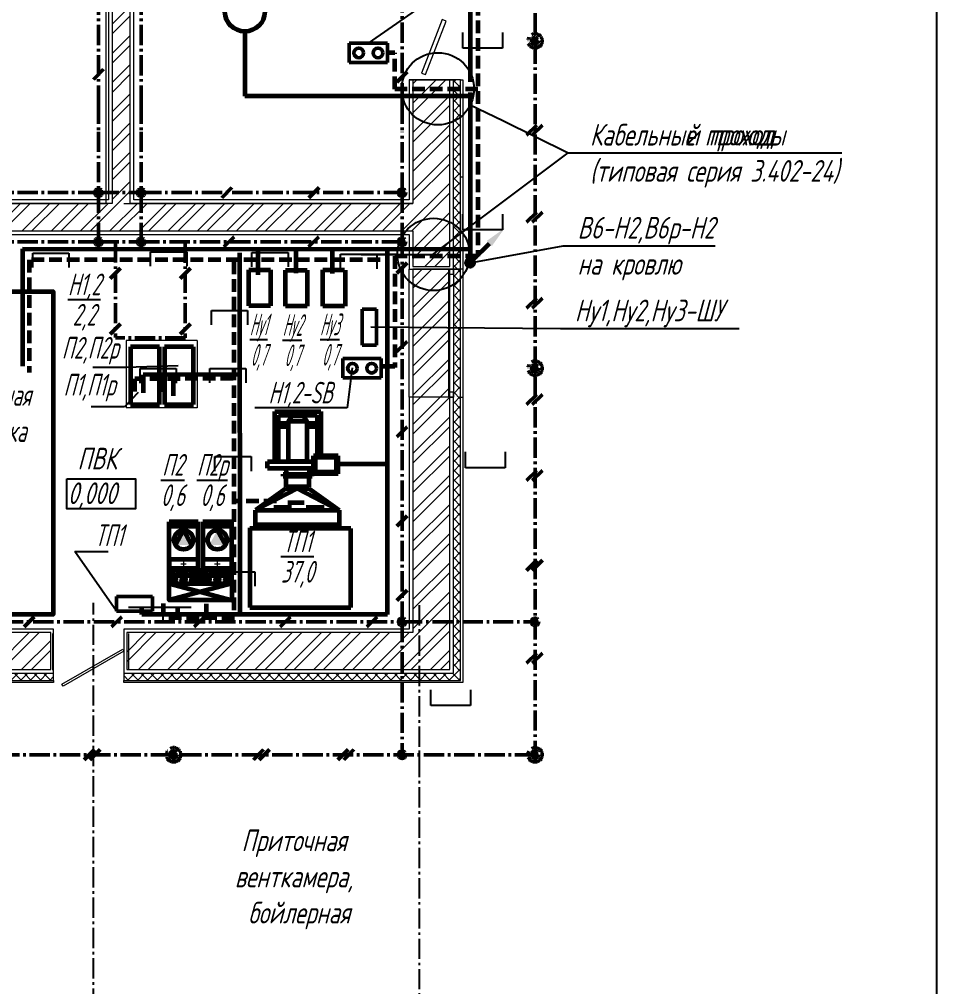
# Model space of a CAD drawing. Header units: millimetres. Extents: x -10490 to 5162, y -5053 to 76.
# Drawn here: x -4583.3 to -4220.4, y -1509.2 to -1126.3 of the extents above; entities that cross this region are included whole.
import ezdxf
from ezdxf import colors
from ezdxf.entities.mleader import LeaderData, LeaderLine
from ezdxf.math import Vec2, Vec3

# ---------------------------------------------------------------- set-up
doc = ezdxf.new("R2010")
doc.units = ezdxf.units.MM
doc.linetypes.add('gost5', pattern=[7, 5, -2, 0])
doc.linetypes.add('gost6', pattern=[12, 8, -1.5, 1, -1.5])
for name, color, linetype, lineweight in [('Заземление (Вновь)', 6, 'gost6', 50), ('КаБель контрольный (Вновь)', 142, 'gost5', 60), ('КаБель силовой (Вновь)', 1, 'Continuous', 60), ('Линия выноска', 137, 'Continuous', 25), ('Осевая', 4, 'gost6', 25), ('Рамка толстая', 7, 'Continuous', 60), ('Рамка тонкая', 5, 'Continuous', 25), ('Строительный', 251, 'Continuous', 13), ('Текст', 2, 'Continuous', 25), ('Технологическое', 152, 'Continuous', 18), ('Щиты пульты (Вновь)', 5, 'Continuous', 50), ('Эл. аппараты (Вновь)', 93, 'Continuous', 50), ('ЭлектрооБорудование (Вновь)', 160, 'Continuous', 60)]:
    doc.layers.add(name, color=color, linetype=linetype, lineweight=lineweight)
doc.styles.add('SIMPLEX', font='simplex.shx', dxfattribs={"width": 0.7, "oblique": 15})
doc.styles.add('СИМПЛЕКС', font='simplex.shx', dxfattribs={"width": 0.7, "oblique": 15, "height": 500})
pattern_1 = [(45, (-24521.441, 11720.4964), (-5.7787948, 5.7787948), []), (45, (-24517.5884, 11720.4964), (-5.7787948, 5.7787948), [])]
pattern_2 = [(45, (-24521.441, 11720.4964), (-1.92626494, 1.92626494), []), (135, (-24521.441, 11720.4964), (-1.92626494, -1.92626494), [])]

# ---------------------------------------------------------------- blocks, each defined once
blk = doc.blocks.new('A$C629C7F59')
at = {"layer": 'Эл. аппараты (Вновь)'}
for p, q in [((0, 8), (0, 0)), ((4, 8), (0, 8)), ((4, 0), (4, 8)), ((0, 0), (4, 0))]:
    blk.add_line(p, q, dxfattribs=at)
for centre in [(2, 6), (2, 2)]:
    blk.add_circle(centre, 1, dxfattribs=at)
blk = doc.blocks.new('_None')
blk = doc.blocks.new('_DotBlank')
at = {"color": 0, "linetype": 'ByBlock', "lineweight": -2}
blk.add_line((-0.5, 0), (-1, 0), dxfattribs=at)
blk.add_circle((0, 0), 0.5, dxfattribs=at)
blk = doc.blocks.new('A$C710D2D3C')
at = {"layer": 'Рамка тонкая'}
for p, q in [((0, 0), (0, 2)), ((0, 2), (5, 2)), ((5, 2), (5, 0))]:
    blk.add_line(p, q, dxfattribs=at)

msp = doc.modelspace()

# ---------------------------------------------------------------- hatches: boundary and pattern name
at = {"layer": 'Заземление (Вновь)'}
for points in [[(-4377.8541, -1134.82369, 1), (-4380.7141, -1134.82369, 1)], [(-4377.8541, -1264.38169, 1), (-4380.7141, -1264.38169, 1)], [(-4520.8541, -1417.39169, 1), (-4523.7141, -1417.39169, 1)], [(-4377.8541, -1417.39169, 1), (-4380.7141, -1417.39169, 1)]]:
    msp.add_hatch(color=256, dxfattribs=at).paths.add_polyline_path(points)
h = msp.add_hatch(color=256, dxfattribs=at)
h.paths.add_polyline_path([(-4553.4581, -1194.88369, 0.414213562), (-4552.0281, -1196.31369), (-4552.0281, -1194.88369), (-4550.5981, -1194.88369, 1)])
h.paths.add_polyline_path([(-4550.5981, -1194.88369), (-4552.0281, -1194.88369), (-4552.0281, -1196.31369, 0.414213562)], flags=17)
h = msp.add_hatch(color=256, dxfattribs=at)
h.paths.add_polyline_path([(-4536.5841, -1194.88369, 0.414213562), (-4535.1541, -1196.31369), (-4535.1541, -1194.88369), (-4533.7241, -1194.88369, 1)])
h.paths.add_polyline_path([(-4533.7241, -1194.88369), (-4535.1541, -1194.88369), (-4535.1541, -1196.31369, 0.414213562)], flags=17)
h = msp.add_hatch(color=256, dxfattribs=at)
h.paths.add_polyline_path([(-4433.3381, -1194.88369, 0.414213562), (-4431.9081, -1196.31369), (-4431.9081, -1194.88369), (-4430.4781, -1194.88369, 1)])
h.paths.add_polyline_path([(-4430.4781, -1194.88369), (-4431.9081, -1194.88369), (-4431.9081, -1196.31369, 0.414213562)], flags=17)
h = msp.add_hatch(color=256, dxfattribs=at)
h.paths.add_polyline_path([(-4553.4581, -1214.33169, 0.414213562), (-4552.0281, -1215.76169), (-4552.0281, -1214.33169), (-4550.5981, -1214.33169, 1)])
h.paths.add_polyline_path([(-4550.5981, -1214.33169), (-4552.0281, -1214.33169), (-4552.0281, -1215.76169, 0.414213562)], flags=17)
h = msp.add_hatch(color=256, dxfattribs=at)
h.paths.add_polyline_path([(-4536.5841, -1214.33169, 0.414213562), (-4535.1541, -1215.76169), (-4535.1541, -1214.33169), (-4533.7241, -1214.33169, 1)])
h.paths.add_polyline_path([(-4533.7241, -1214.33169), (-4535.1541, -1214.33169), (-4535.1541, -1215.76169, 0.414213562)], flags=17)
h = msp.add_hatch(color=256, dxfattribs=at)
h.paths.add_polyline_path([(-4433.3381, -1214.33169, 0.414213562), (-4431.9081, -1215.76169), (-4431.9081, -1214.33169), (-4430.4781, -1214.33169, 1)])
h.paths.add_polyline_path([(-4430.4781, -1214.33169), (-4431.9081, -1214.33169), (-4431.9081, -1215.76169, 0.414213562)], flags=17)
h = msp.add_hatch(color=256, dxfattribs=at)
h.paths.add_polyline_path([(-4433.3381, -1364.76769, 0.414213562), (-4431.9081, -1366.19769), (-4431.9081, -1364.76769), (-4430.4781, -1364.76769, 1)])
h.paths.add_polyline_path([(-4430.4781, -1364.76769), (-4431.9081, -1364.76769), (-4431.9081, -1366.19769, 0.414213562)], flags=17)
h = msp.add_hatch(color=256, dxfattribs=at)
h.paths.add_polyline_path([(-4380.7141, -1364.76769, 0.414213562), (-4379.2841, -1366.19769), (-4379.2841, -1364.76769), (-4377.8541, -1364.76769, 1)])
h.paths.add_polyline_path([(-4377.8541, -1364.76769), (-4379.2841, -1364.76769), (-4379.2841, -1366.19769, 0.414213562)], flags=17)
h = msp.add_hatch(color=256, dxfattribs=at)
h.paths.add_polyline_path([(-4433.3381, -1417.39169, 0.414213562), (-4431.9081, -1418.82169), (-4431.9081, -1417.39169), (-4430.4781, -1417.39169, 1)])
h.paths.add_polyline_path([(-4430.4781, -1417.39169), (-4431.9081, -1417.39169), (-4431.9081, -1418.82169, 0.414213562)], flags=17)
at = {"layer": 'КаБель силовой (Вновь)'}
msp.add_hatch(color=256, dxfattribs=at).paths.add_polyline_path([(-4403.5941, -1222.63611, 1), (-4406.4541, -1222.63611, 1)])
at = {"layer": 'Строительный', "ltscale": 100}
h = msp.add_hatch(dxfattribs=at)
h.set_pattern_fill('ANSI32', color=256, scale=0.858)
h.set_pattern_definition(pattern_1)
h.paths.add_polyline_path([(-4413.0321, -1150.26769), (-4427.6181, -1150.26769), (-4427.6181, -1199.17369), (-4539.4441, -1199.17369), (-4539.4441, -1040.15769), (-4524.2861, -1040.15769), (-4524.2861, -1025.57169), (-4580.3421, -1025.57169), (-4580.3421, -1040.15769), (-4546.5941, -1040.15769), (-4546.5941, -1199.17369), (-4799.1321, -1199.17369), (-4799.1321, -1210.04169), (-4637.2561, -1210.04169), (-4637.2561, -1369.05769), (-4670.7181, -1369.05769), (-4670.7181, -1383.64369), (-4570.9041, -1383.64369), (-4570.9041, -1369.05769), (-4630.1061, -1369.05769), (-4630.1061, -1210.04169), (-4427.6181, -1210.04169), (-4427.6181, -1224.05569), (-4413.0321, -1224.05569)])
h = msp.add_hatch(dxfattribs=at)
h.set_pattern_fill('ANSI37', color=256, scale=0.858)
h.set_pattern_definition(pattern_2)
h.paths.add_polyline_path([(-4408.7421, -1150.26769), (-4411.6021, -1150.26769), (-4411.6021, -1225.19969), (-4408.7421, -1225.19969)])
h = msp.add_hatch(dxfattribs=at)
h.set_pattern_fill('ANSI37', color=256, scale=0.858)
h.set_pattern_definition(pattern_2)
h.paths.add_polyline_path([(-4408.7421, -1225.19969), (-4411.6021, -1225.19969), (-4411.6021, -1385.07369), (-4542.0181, -1385.07369), (-4542.0181, -1387.93369), (-4408.7421, -1387.93369)])
h = msp.add_hatch(dxfattribs=at)
h.set_pattern_fill('ANSI32', color=256, scale=0.858)
h.set_pattern_definition(pattern_1)
h.paths.add_polyline_path([(-4413.0321, -1225.19969), (-4427.6181, -1225.19969), (-4427.6181, -1369.05769), (-4540.8741, -1369.05769), (-4540.8741, -1383.64369), (-4413.0321, -1383.64369)])
h = msp.add_hatch(dxfattribs=at)
h.set_pattern_fill('ANSI37', color=256, scale=0.858)
h.set_pattern_definition(pattern_2)
h.paths.add_polyline_path([(-4569.7601, -1385.07369), (-4671.8621, -1385.07369), (-4671.8621, -1387.93369), (-4569.7601, -1387.93369)])
at = {"layer": 'ЭлектрооБорудование (Вновь)', "ltscale": 10}
for points in [[(-4518.35999, -1328.514), (-4515.16823, -1334.41399), (-4521.55176, -1334.41399)], [(-4505.01333, -1328.51399), (-4501.82156, -1334.41398), (-4508.20509, -1334.41398)], [(-4518.09306, -1342.9747), (-4518.09306, -1342.09763), (-4517.21599, -1342.09763), (-4517.21599, -1341.56377), (-4518.09306, -1341.56377), (-4518.09306, -1340.6867), (-4518.62693, -1340.6867), (-4518.62693, -1341.56377), (-4519.50399, -1341.56377), (-4519.50399, -1342.09763), (-4518.62693, -1342.09763), (-4518.62693, -1342.9747)], [(-4504.74639, -1342.9747), (-4504.74639, -1342.09763), (-4503.86933, -1342.09763), (-4503.86933, -1341.56377), (-4504.74639, -1341.56377), (-4504.74639, -1340.6867), (-4505.28026, -1340.6867), (-4505.28026, -1341.56377), (-4506.15733, -1341.56377), (-4506.15733, -1342.09763), (-4505.28026, -1342.09763), (-4505.28026, -1342.9747)]]:
    msp.add_hatch(color=256, dxfattribs=at).paths.add_polyline_path(points)
h = msp.add_hatch(dxfattribs=at)
h.set_pattern_fill('ANSI37', color=256, scale=0.572, angle=90, style=0)
h.set_pattern_definition([(135, (-6679.1233, -13484.394), (-1.28417663, -1.28417663), []), (225, (-6679.1233, -13484.394), (1.28417663, -1.28417663), [])])
h.paths.add_polyline_path([(-4524.07999, -1343.5467), (-4524.07999, -1346.5211), (-4512.63999, -1346.5211), (-4512.63999, -1343.5467)])
h = msp.add_hatch(dxfattribs=at)
h.set_pattern_fill('ANSI37', color=256, scale=0.572, angle=90, style=0)
h.set_pattern_definition([(135, (-6665.7767, -13484.394), (-1.28417663, -1.28417663), []), (225, (-6665.7767, -13484.394), (1.28417663, -1.28417663), [])])
h.paths.add_polyline_path([(-4510.73333, -1343.5467), (-4510.73333, -1346.5211), (-4499.29333, -1346.5211), (-4499.29333, -1343.5467)])

# ---------------------------------------------------------------- linework, layer by layer
at = {"ltscale": 0.2}
msp.add_line((-4515.32477, -1359.04769), (-4540.11143, -1359.04769), dxfattribs=at)
at = {"layer": 'Заземление (Вновь)'}
for p, q in [((-4379.2841, -991.82369), (-4379.2841, -1417.39169)), ((-4552.0281, -1044.44769), (-4552.0281, -1159.58486)), ((-4535.1541, -1044.44769), (-4535.1541, -1159.58486)), ((-4431.9081, -1159.58486), (-4431.9081, -1044.44769)), ((-4550.00577, -1146.05375), (-4554.05043, -1150.0984)), ((-4429.88577, -1147.09818), (-4433.93043, -1151.14283)), ((-4552.0281, -1159.58486), (-4552.0281, -1170.77278)), ((-4535.1541, -1159.58486), (-4535.1541, -1170.77278)), ((-4431.9081, -1159.58486), (-4431.9081, -1170.77278)), ((-4552.0281, -1170.77278), (-4552.0281, -1194.88369)), ((-4535.1541, -1170.77278), (-4535.1541, -1194.88369)), ((-4431.9081, -1194.88369), (-4431.9081, -1170.77278)), ((-4378.61877, -1168.12098), (-4382.66343, -1172.16564)), ((-4376.33077, -1168.12098), (-4380.37543, -1172.16564)), ((-4499.22799, -1192.86136), (-4503.27264, -1196.90601)), ((-4464.72014, -1192.86136), (-4468.76479, -1196.90601)), ((-4552.0281, -1194.88369), (-4625.8161, -1194.88369)), ((-4552.0281, -1194.88369), (-4535.1541, -1194.88369)), ((-4552.0281, -1194.88369), (-4552.0281, -1214.33169)), ((-4535.1541, -1194.88369), (-4431.9081, -1194.88369)), ((-4535.1541, -1194.88369), (-4535.1541, -1214.33169)), ((-4431.9081, -1194.88369), (-4431.9081, -1214.33169)), ((-4378.61877, -1202.58536), (-4382.66343, -1206.63001)), ((-4376.33077, -1202.58536), (-4380.37543, -1206.63001)), ((-4498.37648, -1212.30936), (-4502.42113, -1216.35401)), ((-4464.87702, -1212.30936), (-4468.92167, -1216.35401)), ((-4552.0281, -1214.33169), (-4625.8161, -1214.33169)), ((-4552.0281, -1214.33169), (-4535.1541, -1214.33169)), ((-4545.32723, -1214.58074), (-4545.32723, -1252.27981)), ((-4431.9081, -1214.33169), (-4535.1541, -1214.33169)), ((-4517.66844, -1214.59728), (-4517.66844, -1252.29635)), ((-4431.9081, -1364.76769), (-4431.9081, -1214.33169)), ((-4543.3049, -1224.80982), (-4547.34956, -1228.85448)), ((-4515.64612, -1224.82636), (-4519.69077, -1228.87101)), ((-4429.88577, -1222.72352), (-4433.93043, -1226.76817)), ((-4378.61877, -1236.61874), (-4382.66343, -1240.66339)), ((-4376.33077, -1236.61874), (-4380.37543, -1240.66339)), ((-4543.3049, -1246.80982), (-4547.34956, -1250.85448)), ((-4515.64612, -1246.82636), (-4519.69077, -1250.87101)), ((-4517.64259, -1252.37449), (-4545.27772, -1252.37449)), ((-4429.88577, -1253.75776), (-4433.93043, -1257.80241)), ((-4378.61877, -1274.71593), (-4382.66343, -1278.76059)), ((-4376.33077, -1274.71593), (-4380.37543, -1278.76059)), ((-4429.88577, -1287.52736), (-4433.93043, -1291.57201)), ((-4378.61877, -1304.83942), (-4382.66343, -1308.88407)), ((-4376.33077, -1304.83942), (-4380.37543, -1308.88407)), ((-4429.88577, -1322.84294), (-4433.93043, -1326.88759)), ((-4378.61877, -1340.37086), (-4382.66343, -1344.41551)), ((-4376.33077, -1340.37086), (-4380.37543, -1344.41551)), ((-4429.88577, -1352.258), (-4433.93043, -1356.30265)), ((-4577.40894, -1362.74536), (-4581.45359, -1366.79001)), ((-4542.78379, -1362.74536), (-4546.82844, -1366.79001)), ((-4510.08284, -1362.74536), (-4514.12749, -1366.79001)), ((-4476.03502, -1362.74536), (-4480.07967, -1366.79001)), ((-4441.79499, -1362.74536), (-4445.83964, -1366.79001)), ((-4625.8161, -1364.76769), (-4431.9081, -1364.76769)), ((-4431.9081, -1364.76769), (-4431.9081, -1417.39169)), ((-4431.9081, -1364.76769), (-4379.2841, -1364.76769)), ((-4378.61877, -1377.13909), (-4382.66343, -1381.18374)), ((-4376.33077, -1377.13909), (-4380.37543, -1381.18374)), ((-4553.63953, -1415.36936), (-4557.68418, -1419.41401)), ((-4551.35153, -1415.36936), (-4555.39618, -1419.41401)), ((-4486.7112, -1415.36936), (-4490.75585, -1419.41401)), ((-4484.4232, -1415.36936), (-4488.46785, -1419.41401)), ((-4453.24703, -1415.36936), (-4457.29168, -1419.41401)), ((-4450.95903, -1415.36936), (-4455.00368, -1419.41401)), ((-4379.2841, -1417.39169), (-4801.1341, -1417.39169))]:
    msp.add_line(p, q, dxfattribs=at)
for centre, radius in [((-4379.2841, -1134.82369), 2.86), ((-4379.2841, -1134.82369), 1.43), ((-4552.0281, -1194.88369), 1.43), ((-4535.1541, -1194.88369), 1.43), ((-4431.9081, -1194.88369), 1.43), ((-4552.0281, -1214.33169), 1.43), ((-4535.1541, -1214.33169), 1.43), ((-4431.9081, -1214.33169), 1.43), ((-4379.2841, -1264.38169), 2.86), ((-4379.2841, -1264.38169), 1.43), ((-4431.9081, -1364.76769), 1.43), ((-4379.2841, -1364.76769), 1.43), ((-4522.2841, -1417.39169), 2.86), ((-4522.2841, -1417.39169), 1.43), ((-4431.9081, -1417.39169), 1.43), ((-4379.2841, -1417.39169), 2.86), ((-4379.2841, -1417.39169), 1.43)]:
    msp.add_circle(centre, radius, dxfattribs=at)
at = {"layer": 'КаБель контрольный (Вновь)'}
for p, q in [((-4401.8781, -1014.70369), (-4401.8781, -1220.05169)), ((-4434.7681, -1139.56486), (-4437.6281, -1139.56486)), ((-4434.7681, -1153.86486), (-4434.7681, -1139.56486)), ((-4401.8781, -1153.86486), (-4434.7681, -1153.86486)), ((-4434.7681, -1220.05169), (-4434.80957, -1264.05683)), ((-4401.8781, -1220.05169), (-4434.7681, -1220.05169)), ((-4579.39383, -1221.50304), (-4579.39383, -1266.11543)), ((-4440.57246, -1221.50086), (-4579.15425, -1221.50086)), ((-4498.47307, -1222.16304), (-4498.47307, -1360.50516)), ((-4434.7681, -1263.68332), (-4440.4881, -1263.68332)), ((-4537.75319, -1268.59815), (-4537.75319, -1274.20403)), ((-4498.68591, -1268.38495), (-4537.69777, -1268.63371)), ((-4526.40875, -1268.74347), (-4526.40875, -1274.34934)), ((-4481.55211, -1317.00129), (-4498.17759, -1317.00129)), ((-4526.4741, -1357.45228), (-4526.4741, -1363.05815)), ((-4509.42551, -1357.59759), (-4509.42551, -1363.20347)), ((-4498.21233, -1363.20347), (-4526.82176, -1363.20347))]:
    msp.add_line(p, q, dxfattribs=at)
at = {"layer": 'КаБель силовой (Вновь)'}
for p, q in [((-4405.0241, -1017.56369), (-4405.0241, -1151.00486)), ((-4494.1131, -1131.1046), (-4494.1131, -1156.72486)), ((-4405.0241, -1155.29486), (-4405.02539, -1222.6663)), ((-4405.0241, -1156.72486), (-4494.1131, -1156.72486)), ((-4582.08355, -1217.13334), (-4405.0241, -1217.19169)), ((-4582.08355, -1217.13334), (-4582.08355, -1263.58831)), ((-4473.89022, -1217.18779), (-4473.89022, -1226.75352)), ((-4459.57833, -1217.34126), (-4459.57833, -1226.907)), ((-4437.6281, -1361.90769), (-4437.6281, -1217.19169)), ((-4404.01294, -1221.62495), (-4397.37902, -1214.99102)), ((-4495.96737, -1361.17151), (-4496.09933, -1218.68823)), ((-4488.98745, -1217.90264), (-4488.98745, -1227.46837)), ((-4534.38019, -1266.94789), (-4534.38019, -1274.09789)), ((-4534.34466, -1266.8727), (-4496.88856, -1266.6797)), ((-4522.45418, -1266.98082), (-4522.45418, -1275.27779)), ((-4457.17115, -1302.26716), (-4437.6281, -1302.26716)), ((-4534.8681, -1361.90769), (-4534.8681, -1359.04769)), ((-4520.5681, -1361.90769), (-4520.5681, -1359.04769)), ((-4437.6281, -1361.90769), (-4534.8681, -1361.90769))]:
    msp.add_line(p, q, dxfattribs=at)
msp.add_circle((-4405.0241, -1222.63611), 1.43, dxfattribs=at)
msp.add_solid([(-4398.39018, -1213.97986), (-4396.36785, -1216.00219), (-4391.31204, -1208.92405)], dxfattribs=at)
at = {"layer": 'Осевая'}
for p, q in [((-4553.94764, -1613.90936), (-4553.94764, -1357.24315)), ((-4425.09904, -1358.22582), (-4425.09904, -1612.72986))]:
    msp.add_line(p, q, dxfattribs=at)
at = {"layer": 'Рамка толстая', "color": 18, "lineweight": -2, "true_color": 0x000000}
msp.add_line((-4220.40907, -913.86798), (-4220.40907, -1882.49298), dxfattribs=at)
at = {"layer": 'Строительный', "ltscale": 0.2}
for p, q in [((-4549.1681, -1040.1566), (-4549.1681, -1199.1726)), ((-4797.2731, -1199.1726), (-4549.1681, -1199.1726)), ((-4542.0181, -1199.1726), (-4427.6181, -1199.1726)), ((-4797.2731, -1210.0406), (-4427.6181, -1210.0406)), ((-4570.09348, -1383.9286), (-4570.09348, -1369.3426)), ((-4540.06348, -1383.9286), (-4540.06348, -1369.3426))]:
    msp.add_line(p, q, dxfattribs=at)
at = {"layer": 'Строительный', "ltscale": 100}
for p, q in [((-4429.0481, -1150.26769), (-4411.6021, -1150.26769)), ((-4408.7421, -1150.26769), (-4407.8841, -1150.26769)), ((-4429.0481, -1275.82169), (-4429.0481, -1225.19969)), ((-4413.6041, -1225.19969), (-4413.6041, -1275.82169)), ((-4411.6021, -1225.19969), (-4411.6021, -1275.82169)), ((-4407.8841, -1225.19969), (-4407.8841, -1275.82169))]:
    msp.add_line(p, q, dxfattribs=at)
at = {"layer": 'Строительный', "ltscale": 400}
for p, q in [((-4429.0481, -1150.26769), (-4429.0481, -1162.44595)), ((-4407.8841, -1150.26769), (-4407.8841, -1188.59169))]:
    msp.add_line(p, q, dxfattribs=at)
at = {"layer": 'Строительный', "ltscale": 100}
for points in [[(-4413.0321, -1224.05569), (-4413.0321, -1150.26769), (-4427.6181, -1150.26769), (-4427.6181, -1199.17369), (-4539.4441, -1199.17369), (-4539.4441, -1040.15769), (-4524.2861, -1040.15769), (-4524.2861, -1025.57169), (-4580.3421, -1025.57169), (-4580.3421, -1040.15769), (-4546.5941, -1040.15769), (-4546.5941, -1199.17369), (-4799.1321, -1199.17369)], [(-4628.6761, -1211.47169), (-4429.0481, -1211.47169), (-4429.0481, -1225.19969), (-4411.6021, -1225.19969), (-4411.6021, -1150.26769), (-4429.0481, -1150.26769), (-4429.0481, -1197.74369), (-4538.0141, -1197.74369), (-4538.0141, -1041.58769), (-4523.1421, -1041.58769), (-4523.1421, -1024.14169), (-4581.4861, -1024.14169), (-4581.4861, -1041.58769), (-4548.0241, -1041.58769), (-4548.0241, -1197.74369), (-4630.6781, -1197.74369)], [(-4411.6021, -1225.19969), (-4408.7421, -1225.19969), (-4408.7421, -1150.26769), (-4411.6021, -1150.26769)], [(-4408.7421, -1188.59169), (-4407.8841, -1188.59169), (-4407.8841, -1225.19969), (-4408.7421, -1225.19969)], [(-4630.1061, -1210.04169), (-4427.6181, -1210.04169), (-4427.6181, -1224.05569), (-4413.0321, -1224.05569)], [(-4542.0181, -1385.07369), (-4542.0181, -1387.93369), (-4408.7421, -1387.93369), (-4408.7421, -1225.19969), (-4411.6021, -1225.19969)], [(-4413.0321, -1383.64369), (-4413.0321, -1225.19969), (-4427.6181, -1225.19969), (-4427.6181, -1369.05769), (-4540.8741, -1369.05769), (-4540.8741, -1383.64369), (-4413.0321, -1383.64369)], [(-4408.7421, -1275.82169), (-4407.8841, -1275.82169), (-4407.8841, -1388.79169), (-4542.0181, -1388.79169), (-4542.0181, -1387.93369)], [(-4671.8621, -1385.07369), (-4569.7601, -1385.07369), (-4569.7601, -1367.62769), (-4628.6761, -1367.62769)], [(-4670.7181, -1383.64369), (-4570.9041, -1383.64369), (-4570.9041, -1369.05769), (-4630.1061, -1369.05769)], [(-4542.0181, -1376.35069), (-4566.04338, -1390.22169), (-4566.47238, -1389.47864), (-4542.4471, -1375.60764), (-4542.0181, -1376.35069)], [(-4671.8621, -1385.07369), (-4671.8621, -1387.93369), (-4569.7601, -1387.93369), (-4569.7601, -1385.07369)], [(-4569.7601, -1387.93369), (-4569.7601, -1388.79169), (-4671.8621, -1388.79169), (-4671.8621, -1387.93369)]]:
    msp.add_lwpolyline(points, dxfattribs=at)
at = {"layer": 'Строительный', "ltscale": 400}
msp.add_lwpolyline([(-4424.27649, -1147.53285), (-4422.68181, -1148.15264), (-4414.43848, -1126.94282), (-4416.03316, -1126.32304)], close=True, dxfattribs=at)
at = {"layer": 'Строительный', "ltscale": 100}
for points in [[(-4413.6041, -1227.20169), (-4411.6021, -1227.20169), (-4411.6021, -1225.19969), (-4413.6041, -1225.19969)], [(-4413.6041, -1275.82169), (-4411.6021, -1275.82169), (-4411.6021, -1273.81969), (-4413.6041, -1273.81969)], [(-4411.6021, -1385.07369), (-4411.6021, -1275.82169), (-4429.0481, -1275.82169), (-4429.0481, -1367.62769), (-4542.0181, -1367.62769), (-4542.0181, -1385.07369)]]:
    msp.add_lwpolyline(points, close=True, dxfattribs=at)
at = {"layer": 'Текст'}
msp.add_lwpolyline([(-4564.61121, -1308.14208), (-4537.34021, -1308.14208), (-4537.34021, -1320.08338), (-4564.61121, -1320.08338)], close=True, dxfattribs=at)
at = {"layer": 'Технологическое', "ltscale": 10}
for p, q in [((-4513.0409, -1253.35643), (-4541.05107, -1253.35643)), ((-4541.05107, -1253.35643), (-4541.05107, -1280.06726)), ((-4513.04092, -1253.35645), (-4513.04092, -1280.06728)), ((-4513.04091, -1280.06728), (-4541.05107, -1280.06728))]:
    msp.add_line(p, q, dxfattribs=at)
at = {"layer": 'Щиты пульты (Вновь)'}
for p, q in [((-4441.96823, -1240.95503), (-4447.68823, -1240.95503)), ((-4447.68823, -1240.95503), (-4447.68823, -1255.25503)), ((-4441.96823, -1255.25503), (-4441.96823, -1240.95503)), ((-4441.96823, -1255.25503), (-4447.68823, -1255.25503)), ((-4530.62845, -1354.80177), (-4544.92845, -1354.80177)), ((-4544.92845, -1360.52177), (-4544.92845, -1354.80177)), ((-4530.62845, -1360.52177), (-4530.62845, -1354.80177)), ((-4544.92845, -1360.52177), (-4530.62845, -1360.52177))]:
    msp.add_line(p, q, dxfattribs=at)
at = {"layer": 'ЭлектрооБорудование (Вновь)', "ltscale": 10}
for p, q in [((-4492.60252, -1225.38256), (-4484.02252, -1225.38256)), ((-4492.60252, -1239.68256), (-4492.60252, -1225.38256)), ((-4484.02252, -1225.38256), (-4484.02252, -1239.68256)), ((-4478.00641, -1225.50251), (-4469.42641, -1225.50251)), ((-4478.00641, -1239.80251), (-4478.00641, -1225.50251)), ((-4469.42641, -1225.50251), (-4469.42641, -1239.80251)), ((-4463.24272, -1225.47469), (-4454.66272, -1225.47469)), ((-4463.24272, -1239.77469), (-4463.24272, -1225.47469)), ((-4454.48802, -1225.51849), (-4454.48802, -1239.81849)), ((-4484.02252, -1239.68256), (-4492.60252, -1239.68256)), ((-4469.42641, -1239.80251), (-4478.00641, -1239.80251)), ((-4454.66272, -1239.77469), (-4463.24272, -1239.77469)), ((-4527.95052, -1255.87813), (-4539.39052, -1255.87813)), ((-4539.39052, -1255.87813), (-4539.39052, -1278.75813)), ((-4527.95052, -1278.75813), (-4527.95052, -1255.87813)), ((-4514.4989, -1255.8681), (-4525.9389, -1255.8681)), ((-4525.9389, -1255.8681), (-4525.9389, -1278.7481)), ((-4514.4989, -1278.7481), (-4514.4989, -1255.8681)), ((-4539.39052, -1278.75813), (-4527.95052, -1278.75813)), ((-4525.9389, -1278.7481), (-4514.4989, -1278.7481)), ((-4482.24776, -1281.56423), (-4464.11357, -1281.56423)), ((-4482.24776, -1301.3108), (-4482.24776, -1281.56423)), ((-4464.11357, -1281.56423), (-4464.11357, -1299.0532)), ((-4476.86547, -1286.19719), (-4482.24776, -1286.19719)), ((-4480.81776, -1286.19719), (-4480.81776, -1282.99423)), ((-4480.81776, -1282.99423), (-4465.54357, -1282.99423)), ((-4475.52993, -1283.41468), (-4476.86547, -1285.37027)), ((-4470.89969, -1283.41468), (-4475.52993, -1283.41468)), ((-4469.56416, -1285.37027), (-4470.89969, -1283.41468)), ((-4464.11357, -1286.19719), (-4469.56416, -1286.19719)), ((-4465.54357, -1282.99423), (-4465.54357, -1286.19719)), ((-4476.86547, -1287.62719), (-4482.24776, -1287.62719)), ((-4480.81776, -1301.3108), (-4480.81776, -1287.62719)), ((-4464.11357, -1287.62719), (-4469.56416, -1287.62719)), ((-4465.54357, -1287.62719), (-4465.54357, -1299.0532)), ((-4485.21378, -1303.98097), (-4485.21378, -1301.3108)), ((-4485.21378, -1301.3108), (-4466.92976, -1301.3108)), ((-4457.17115, -1299.0532), (-4466.92976, -1299.0532)), ((-4466.92976, -1306.23857), (-4466.92976, -1299.0532)), ((-4466.18616, -1305.50588), (-4466.18616, -1299.78588)), ((-4457.91475, -1299.78588), (-4466.18616, -1299.78588)), ((-4457.91475, -1305.50588), (-4457.91475, -1299.78588)), ((-4457.17115, -1306.23857), (-4457.17115, -1299.0532)), ((-4485.21378, -1303.98097), (-4466.92976, -1303.98097)), ((-4457.91475, -1305.50588), (-4466.18616, -1305.50588)), ((-4478.92532, -1306.3158), (-4467.50431, -1306.3158)), ((-4478.92532, -1307.04848), (-4478.92532, -1306.3158)), ((-4478.92532, -1307.04848), (-4467.50431, -1307.04848)), ((-4477.79093, -1311.33848), (-4477.79093, -1307.04848)), ((-4468.63869, -1311.33848), (-4468.63869, -1307.04848)), ((-4467.50431, -1307.04848), (-4467.50431, -1306.3158)), ((-4457.17115, -1306.23857), (-4466.92976, -1306.23857)), ((-4477.90157, -1312.02281), (-4489.84195, -1320.60281)), ((-4473.32545, -1312.02281), (-4489.84195, -1320.60281)), ((-4477.90157, -1312.02281), (-4468.74933, -1312.02281)), ((-4468.63869, -1311.33848), (-4477.79093, -1311.33848)), ((-4473.32545, -1312.02281), (-4456.80895, -1320.60281)), ((-4468.74933, -1312.02281), (-4456.80895, -1320.60281)), ((-4489.84195, -1327.66825), (-4489.84195, -1320.60281)), ((-4489.84195, -1320.60281), (-4456.80895, -1320.60281)), ((-4482.61932, -1319.43978), (-4475.63385, -1319.43978)), ((-4477.08371, -1317.58622), (-4470.62548, -1317.58622)), ((-4469.8347, -1319.43978), (-4462.71754, -1319.43978)), ((-4456.80895, -1320.60281), (-4456.80895, -1327.66825)), ((-4524.07999, -1349.57177), (-4524.07999, -1325.23892)), ((-4512.63999, -1325.23892), (-4524.07999, -1325.23892)), ((-4512.63999, -1326.99496), (-4524.07999, -1326.99496)), ((-4521.55176, -1334.41399), (-4518.35999, -1328.514)), ((-4518.35999, -1328.514), (-4515.16823, -1334.41399)), ((-4512.63999, -1331.3059), (-4512.63999, -1325.23892)), ((-4499.29333, -1325.23892), (-4510.73333, -1325.23892)), ((-4510.73333, -1325.23892), (-4510.73333, -1331.3059)), ((-4499.29333, -1326.99496), (-4510.73333, -1326.99496)), ((-4505.01333, -1328.51399), (-4501.82156, -1334.41398)), ((-4499.29333, -1349.57177), (-4499.29333, -1325.23892)), ((-4492.1569, -1327.66825), (-4452.23864, -1327.66825)), ((-4492.04626, -1359.10113), (-4492.04626, -1327.59639)), ((-4456.80895, -1326.32281), (-4489.84195, -1326.32281)), ((-4452.128, -1359.04769), (-4452.128, -1327.87692)), ((-4512.63999, -1331.3059), (-4512.63999, -1329.20857)), ((-4512.63999, -1343.5467), (-4512.63999, -1331.3059)), ((-4510.73333, -1331.3059), (-4510.73333, -1343.5467)), ((-4524.07999, -1343.5467), (-4512.63999, -1343.5467)), ((-4512.63999, -1343.5467), (-4512.63999, -1346.5211)), ((-4510.73333, -1346.5211), (-4510.73333, -1343.5467)), ((-4510.73333, -1343.5467), (-4499.29333, -1343.5467)), ((-4512.63999, -1346.5211), (-4524.07999, -1346.5211)), ((-4521.16216, -1347.03527), (-4523.18449, -1349.0576)), ((-4517.34883, -1347.03527), (-4519.37116, -1349.0576)), ((-4513.5355, -1347.03527), (-4515.55782, -1349.0576)), ((-4512.63999, -1349.57177), (-4512.63999, -1346.5211)), ((-4510.73333, -1349.57177), (-4510.73333, -1346.5211)), ((-4499.29333, -1346.5211), (-4510.73333, -1346.5211)), ((-4507.8155, -1347.03527), (-4509.83782, -1349.0576)), ((-4504.00216, -1347.03527), (-4506.02449, -1349.0576)), ((-4500.18883, -1347.03527), (-4502.21116, -1349.0576)), ((-4524.07999, -1349.57177), (-4499.29333, -1356.2451)), ((-4499.29333, -1349.57177), (-4524.07999, -1356.2451)), ((-4492.168, -1359.04769), (-4452.128, -1359.04769))]:
    msp.add_line(p, q, dxfattribs=at)
msp.add_lwpolyline([(-4622.9561, -1233.98507), (-4569.9031, -1233.98507), (-4569.9031, -1361.90769), (-4622.9561, -1361.90769), (-4622.9561, -1233.98507)], dxfattribs=at)
for points in [[(-4469.56416, -1301.3108), (-4476.86547, -1301.3108), (-4476.86547, -1285.37027), (-4469.56416, -1285.37027)], [(-4512.63999, -1340.1147), (-4524.07999, -1340.1147), (-4524.07999, -1343.5467), (-4512.63999, -1343.5467)], [(-4499.29333, -1340.1147), (-4510.73333, -1340.1147), (-4510.73333, -1343.5467), (-4499.29333, -1343.5467)], [(-4524.07999, -1349.57177), (-4499.29333, -1349.57177), (-4499.29333, -1356.2451), (-4524.07999, -1356.2451)]]:
    msp.add_lwpolyline(points, close=True, dxfattribs=at)
for centre, radius in [((-4494.1131, -1123.2396), 7.865), ((-4518.35999, -1332.32733), 3.81333), ((-4505.01333, -1332.32733), 3.81333), ((-4522.17333, -1348.04643), 0.76267), ((-4518.35999, -1348.04643), 0.76267), ((-4514.54666, -1348.04643), 0.76267), ((-4508.82666, -1348.04643), 0.76267), ((-4505.01333, -1348.04643), 0.76267), ((-4501.19999, -1348.04643), 0.76267)]:
    msp.add_circle(centre, radius, dxfattribs=at)
for points in [[(-4478.382, -1303.98097), (-4477.79093, -1305.16183), (-4477.79093, -1306.3158)], [(-4468.04762, -1303.98097), (-4468.63869, -1305.16183), (-4468.63869, -1306.3158)]]:
    msp.add_spline(points, degree=3, dxfattribs=at)

# ---------------------------------------------------------------- block references
at = {"xscale": 1.903330000000001, "yscale": 1.903330000000001, "zscale": 1.903330000000001, "rotation": 270}
for p in [(-4452.85474, -1135.75804), (-4455.35729, -1260.57033)]:
    msp.add_blockref('A$C629C7F59', p, dxfattribs=at)
at = {"layer": 'КаБель силовой (Вновь)', "lineweight": 25, "xscale": 3.146000000000001, "yscale": 3.146000000000001, "zscale": 3.146000000000001, "rotation": 180}
for p in [(-4392.13452, -1131.44715), (-4392.13452, -1203.36569), (-4391.07578, -1297.49433), (-4404.83915, -1391.62298)]:
    msp.add_blockref('A$C710D2D3C', p, dxfattribs=at)
at = {"layer": 'КаБель силовой (Вновь)', "lineweight": 25, "xscale": 2.86, "yscale": 2.86, "zscale": 2.86}
for p in [(-4577.99752, -1224.50536), (-4531.41726, -1223.9847), (-4491.31579, -1224.29976), (-4456.21522, -1224.97864), (-4507.32664, -1247.23958), (-4535.5508, -1270.25358), (-4508.02003, -1270.14725), (-4505.94941, -1305.07123), (-4504.40711, -1350.66008)]:
    msp.add_blockref('A$C710D2D3C', p, dxfattribs=at)

# ---------------------------------------------------------------- texts
at = {"layer": 'Текст', "style": 'SIMPLEX', "oblique": 15, "width": 0.7}
msp.add_text('0,000', height=8.58, dxfattribs=at).set_placement((-4564.16855, -1318.15339))
at = {"layer": 'Текст', "char_height": 8.58, "attachment_point": 5, "style": 'SIMPLEX'}
for s, insert, width in [('\\A1;{\\W0.6;\\SН1,2/2,2;}', (-4557.6618, -1237.18926), 16.1612605), ('\\A1;{\\W0.4;\\SНу1/0,7;}', (-4488.6939, -1253.07568), 16.1612605), ('\\A1;{\\W0.4;\\SНу2/0,7;}', (-4475.3412, -1253.27503), 16.1612605), ('\\A1;{\\W0.4;\\SНу3/0,7;}', (-4460.51899, -1253.04212), 16.1612605), ('ПВК', (-4552.57933, -1300.17807), 247.39), ('\\A1;{\\W0.6;\\SП2/0,6;}', (-4522.63625, -1308.63429), 16.1612605), ('\\A1;{\\W0.6;\\SП2р/0,6;}', (-4507.01686, -1308.63429), 16.1612605), ('\\A1;{\\W0.6;\\SТП1/37,0;}', (-4473.32512, -1338.93829), 16.1612605)]:
    msp.add_mtext(s, dxfattribs=dict(at, insert=insert, width=width))
for s, insert in [('{\\W0.6; \\PП2,П2р}', (-4555.3468, -1250.31269)), ('{\\W0.6; \\PП1,П1р}', (-4555.63539, -1264.94171)), ('{\\W0.6;Приточная\\Pустановка \\PП1}', (-4596.61771, -1289.2494)), ('{\\W0.6; \\PТП1}', (-4547.81616, -1323.35605)), ('Приточная \\Pвенткамера,\\P бойлерная', (-4474.63984, -1466.74851))]:
    msp.add_mtext(s, dxfattribs=dict(at, insert=insert))

# ---------------------------------------------------------------- leaders
at = {"layer": 'Линия выноска'}
ml = msp.add_multileader_mtext('Standard', dxfattribs=at)
ml.set_content('{\\W0.6;40.1-SB}', color=2, style='СИМПЛЕКС')
ml.set_leader_properties()
ml.set_arrow_properties(name='NONE')
ml.build(insert=Vec2(0, 0))
ml.multileader.update_dxf_attribs({"text_left_attachment_type": 6, "text_right_attachment_type": 6, "dogleg_length": 0, "arrow_head_size": 5.72})
ctx = ml.context
ctx.base_point, ctx.char_height, ctx.arrow_head_size, ctx.landing_gap_size, ctx.plane_origin = Vec3(-4368.84871, -1082.30424), 8.58, 5.72, 5.72, Vec3(-4419.07501, -1200.49588)
ctx.left_attachment, ctx.right_attachment = 6, 6
notes = []
notes.append((ctx, [(0, (1, 1, 0), (-4368.84871, -1082.30424), (1, 0), 0, [(0, [(-4445.24142, -1135.7582)], 0, [])])]))
ctx.mtext.insert, ctx.mtext.flow_direction = Vec3(-4363.12871, -1072.00824), 5
ml = msp.add_multileader_mtext('Standard', dxfattribs=at)
ml.set_content('Кабельный проход\\P(типовая серия 3.402-24)', color=2, style='SIMPLEX')
ml.set_leader_properties()
ml.set_arrow_properties(name='DOTBLANK')
ml.build(insert=Vec2(0, 0))
ml.multileader.update_dxf_attribs({"text_left_attachment_type": 6, "text_right_attachment_type": 6, "dogleg_length": 1, "arrow_head_size": 28.6})
ctx = ml.context
ctx.base_point, ctx.char_height, ctx.arrow_head_size, ctx.landing_gap_size, ctx.plane_origin = Vec3(-4363.29358, -1179.1082), 8.58, 28.6, 5.72, Vec3(-4376.39459, -1543.66975)
ctx.left_attachment, ctx.right_attachment = 6, 6
notes.append((ctx, [(1, (1, 1, 0), (-4366.15358, -1179.1082), (1, 0), 2.86, [(0, [(-4417.75323, -1153.77421)], 0, [])])]))
ctx.mtext.insert, ctx.mtext.flow_direction = Vec3(-4357.57358, -1167.6682), 5
ml = msp.add_multileader_mtext('Standard', dxfattribs=at)
ml.set_content('Кабельные проходы\\P(типовая серия 3.402-24)', color=2, style='SIMPLEX')
ml.set_leader_properties()
ml.set_arrow_properties(name='DOTBLANK')
ml.build(insert=Vec2(0, 0))
ml.multileader.update_dxf_attribs({"text_left_attachment_type": 6, "text_right_attachment_type": 6, "dogleg_length": 1, "arrow_head_size": 28.6})
ctx = ml.context
ctx.base_point, ctx.char_height, ctx.arrow_head_size, ctx.landing_gap_size, ctx.plane_origin = Vec3(-4363.29358, -1179.1082), 8.58, 28.6, 5.72, Vec3(-4317.04021, -1639.17165)
ctx.left_attachment, ctx.right_attachment = 6, 6
notes.append((ctx, [(1, (1, 1, 0), (-4366.15358, -1179.1082), (1, 0), 2.86, [(1, [(-4419.45626, -1219.33395), (-4419.71701, -1219.33395)], 0, [])])]))
ctx.mtext.insert, ctx.mtext.flow_direction = Vec3(-4357.57358, -1167.6682), 5
ml = msp.add_multileader_mtext('Standard', dxfattribs=at)
ml.set_content('В6-Н2,В6р-Н2\\Pна кровлю', color=2, style='СИМПЛЕКС')
ml.set_leader_properties()
ml.set_arrow_properties(name='NONE')
ml.build(insert=Vec2(0, 0))
ml.multileader.update_dxf_attribs({"text_left_attachment_type": 6, "text_right_attachment_type": 6, "dogleg_length": 0, "arrow_head_size": 5.72})
ctx = ml.context
ctx.base_point, ctx.char_height, ctx.arrow_head_size, ctx.landing_gap_size, ctx.plane_origin = Vec3(-4368.17168, -1215.90499), 8.58, 5.72, 5.72, Vec3(-4541.54142, -1362.05321)
ctx.left_attachment, ctx.right_attachment = 6, 6
notes.append((ctx, [(0, (1, 1, 0), (-4368.17168, -1215.90499), (1, 0), 0, [(0, [(-4405.0241, -1222.63611)], 0, [])])]))
ctx.mtext.insert, ctx.mtext.flow_direction = Vec3(-4362.45168, -1204.46499), 5
ml = msp.add_multileader_mtext('Standard', dxfattribs=at)
ml.set_content('Ну1,Ну2,Ну3-ШУ', color=2, style='СИМПЛЕКС')
ml.set_leader_properties()
ml.set_arrow_properties(name='NONE')
ml.build(insert=Vec2(0, 0))
ml.multileader.update_dxf_attribs({"text_left_attachment_type": 6, "text_right_attachment_type": 6, "dogleg_length": 0, "arrow_head_size": 5.72})
ctx = ml.context
ctx.base_point, ctx.char_height, ctx.arrow_head_size, ctx.landing_gap_size, ctx.plane_origin = Vec3(-4369.28369, -1248.67589), 8.58, 5.72, 5.72, Vec3(-4327.96693, -1255.60578)
ctx.left_attachment, ctx.right_attachment = 6, 6
notes.append((ctx, [(0, (1, 1, 0), (-4369.28369, -1248.67589), (1, 0), 0, [(0, [(-4444.27425, -1247.93362)], 0, [])])]))
ctx.mtext.insert, ctx.mtext.flow_direction = Vec3(-4363.56369, -1237.23589), 5
ml = msp.add_multileader_mtext('Standard', dxfattribs=at)
ml.set_content('    ', color=2, style='СИМПЛЕКС')
ml.set_leader_properties()
ml.set_arrow_properties(name='NONE')
ml.build(insert=Vec2(0, 0))
ml.multileader.update_dxf_attribs({"text_left_attachment_type": 6, "text_right_attachment_type": 6, "dogleg_length": 0, "arrow_head_size": 5.72})
ctx = ml.context
ctx.base_point, ctx.char_height, ctx.arrow_head_size, ctx.landing_gap_size, ctx.plane_origin = Vec3(-4574.34033, -1264.14711), 8.58, 5.72, 5.72, Vec3(-4498.5339, -1378.07475)
ctx.left_attachment, ctx.right_attachment, ctx.text_align_type = 6, 6, 2
notes.append((ctx, [(1, (1, 1, 0), (-4541.16433, -1264.14711), (-1, 0), 0, [(0, [(-4520.45439, -1263.48456)], 0, [])])]))
ctx.mtext.insert, ctx.mtext.width, ctx.mtext.alignment, ctx.mtext.flow_direction = Vec3(-4546.88433, -1255.56711), 80.685464, 3, 5
ml = msp.add_multileader_mtext('Standard', dxfattribs=at)
ml.set_content('{\\W0.6;Н1,2-SB}', color=2, style='СИМПЛЕКС')
ml.set_leader_properties()
ml.set_arrow_properties(name='NONE')
ml.build(insert=Vec2(0, 0))
ml.multileader.update_dxf_attribs({"text_left_attachment_type": 6, "text_right_attachment_type": 6, "dogleg_length": 0, "arrow_head_size": 5.72})
ctx = ml.context
ctx.base_point, ctx.char_height, ctx.arrow_head_size, ctx.landing_gap_size, ctx.plane_origin = Vec3(-4497.39678, -1280.05039), 8.58, 5.72, 5.72, Vec3(-4526.73863, -1379.06628)
ctx.left_attachment, ctx.right_attachment, ctx.text_align_type = 6, 6, 2
notes.append((ctx, [(1, (1, 1, 0), (-4453.69796, -1280.05039), (-1, 0), 0, [(0, [(-4451.67345, -1264.25809)], 0, [])])]))
ctx.mtext.insert, ctx.mtext.alignment, ctx.mtext.flow_direction = Vec3(-4459.41796, -1269.75439), 3, 5
ml = msp.add_multileader_mtext('Standard', dxfattribs=at)
ml.set_content('    ', color=2, style='СИМПЛЕКС')
ml.set_leader_properties()
ml.set_arrow_properties(name='NONE')
ml.build(insert=Vec2(0, 0))
ml.multileader.update_dxf_attribs({"text_left_attachment_type": 6, "text_right_attachment_type": 6, "dogleg_length": 0, "arrow_head_size": 5.72})
ctx = ml.context
ctx.base_point, ctx.char_height, ctx.arrow_head_size, ctx.landing_gap_size, ctx.plane_origin = Vec3(-4574.97326, -1279.60124), 8.58, 5.72, 5.72, Vec3(-4507.02447, -1373.14114)
ctx.left_attachment, ctx.right_attachment, ctx.text_align_type = 6, 6, 2
notes.append((ctx, [(1, (1, 1, 0), (-4541.79726, -1279.60124), (-1, 0), 0, [(0, [(-4536.36617, -1274.00607)], 0, [])])]))
ctx.mtext.insert, ctx.mtext.width, ctx.mtext.alignment, ctx.mtext.flow_direction = Vec3(-4547.51726, -1271.02124), 59.7993381, 3, 5
ml = msp.add_multileader_mtext('Standard', dxfattribs=at)
ml.set_content('    ', color=2, style='СИМПЛЕКС')
ml.set_leader_properties()
ml.set_arrow_properties(name='NONE')
ml.build(insert=Vec2(0, 0))
ml.multileader.update_dxf_attribs({"text_left_attachment_type": 6, "text_right_attachment_type": 6, "dogleg_length": 0, "arrow_head_size": 5.72})
ctx = ml.context
ctx.base_point, ctx.char_height, ctx.arrow_head_size, ctx.landing_gap_size, ctx.plane_origin = Vec3(-4561.3395, -1336.95612), 8.58, 5.72, 5.72, Vec3(-4520.7457, -1412.48169)
ctx.left_attachment, ctx.right_attachment = 6, 6
notes.append((ctx, [(0, (1, 1, 0), (-4561.3395, -1336.95612), (1, 0), 0, [(0, [(-4544.92845, -1360.52177)], 0, [])])]))
ctx.mtext.insert, ctx.mtext.width, ctx.mtext.flow_direction = Vec3(-4555.6195, -1328.37612), 63.8849376, 5
for ctx, leaders in notes:
    for number, flags, end, landing, length, lines in leaders:
        leader = LeaderData()
        leader.index, (leader.has_last_leader_line, leader.has_dogleg_vector, leader.attachment_direction) = number, flags
        leader.last_leader_point, leader.dogleg_vector, leader.dogleg_length = Vec3(end), Vec3(landing), length
        for number, points, colour, breaks in lines:
            line = LeaderLine()
            line.index, line.vertices, line.color, line.breaks = number, Vec3.list(points), colors.encode_raw_color(colour), breaks
            leader.lines.append(line)
        ctx.leaders.append(leader)

doc.saveas('drawing.dxf')
